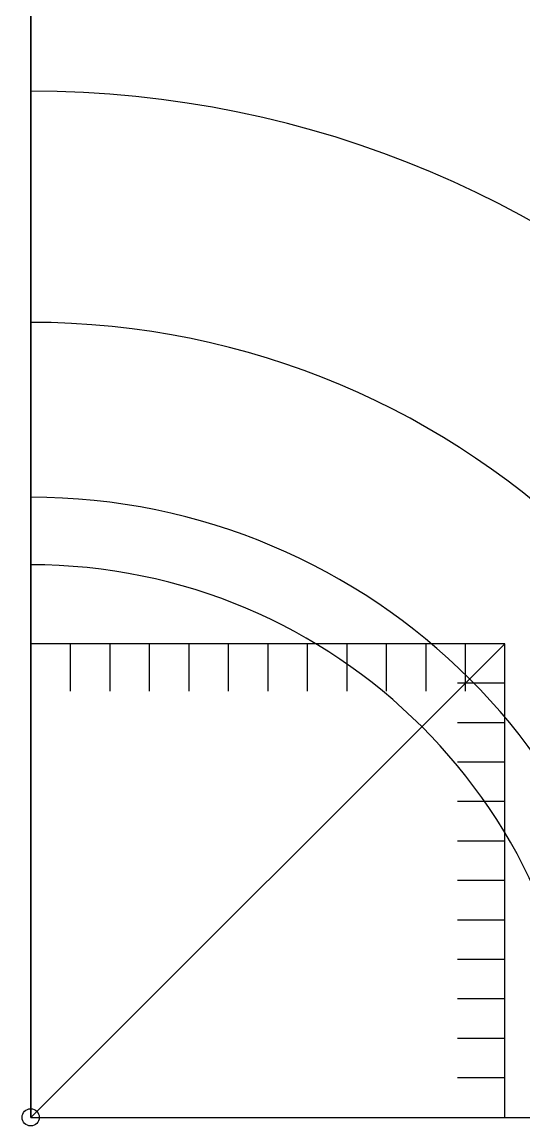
# Model space of a CAD drawing. Header units: millimetres. Extents: x -1 to 120, y -1 to 120.
# Drawn here: x -0.6 to 34.5, y -0.6 to 76.6 of the extents above; entities that cross this region are included whole.
import ezdxf

# ---------------------------------------------------------------- set-up
doc = ezdxf.new("R2010")
doc.units = ezdxf.units.MM
for name, color, linetype in [('CUT_INNER', 6, 'Continuous'), ('CUT_OUTER', 1, 'Continuous'), ('ENGRAVE', 7, 'Continuous'), ('ENGRAVE_FINE', 8, 'Continuous')]:
    doc.layers.add(name, color=color, linetype=linetype)

msp = doc.modelspace()

# ---------------------------------------------------------------- linework, layer by layer
at = {"layer": 'CUT_INNER'}
msp.add_circle((0, 0), 0.6, dxfattribs=at)
at = {"layer": 'CUT_OUTER'}
for points in [[(0, 120), (0, 120), (0, 0)], [(0, 0), (120, 0), (120, 0)]]:
    msp.add_lwpolyline(points, dxfattribs=at)
msp.add_arc((0, 0), 120, 0, 90, dxfattribs=at)
at = {"layer": 'ENGRAVE'}
for points in [[(0, 0), (0, 120)], [(2.76, 33.12), (2.76, 29.808)], [(5.52, 33.12), (5.52, 29.808)], [(8.28, 33.12), (8.28, 29.808)], [(11.04, 33.12), (11.04, 29.808)], [(13.8, 33.12), (13.8, 29.808)], [(16.56, 33.12), (16.56, 29.808)], [(19.32, 33.12), (19.32, 29.808)], [(22.08, 33.12), (22.08, 29.808)], [(24.84, 33.12), (24.84, 29.808)], [(27.6, 33.12), (27.6, 29.808)], [(30.36, 33.12), (30.36, 29.808)], [(33.12, 30.36), (29.808, 30.36)], [(33.12, 27.6), (29.808, 27.6)], [(33.12, 24.84), (29.808, 24.84)], [(33.12, 22.08), (29.808, 22.08)], [(33.12, 19.32), (29.808, 19.32)], [(33.12, 16.56), (29.808, 16.56)], [(33.12, 13.8), (29.808, 13.8)], [(33.12, 11.04), (29.808, 11.04)], [(33.12, 8.28), (29.808, 8.28)], [(33.12, 5.52), (29.808, 5.52)], [(33.12, 2.76), (29.808, 2.76)], [(0, 0), (120, 0)]]:
    msp.add_lwpolyline(points, dxfattribs=at)
msp.add_lwpolyline([(0, 0), (33.12, 0), (33.12, 33.12), (0, 33.12)], close=True, dxfattribs=at)
for radius in [116.16, 110.4, 104.88, 71.76, 38.64]:
    msp.add_arc((0, 0), radius, 0, 90, dxfattribs=at)
at = {"layer": 'ENGRAVE_FINE'}
msp.add_lwpolyline([(0, 0), (33.12, 33.12)], dxfattribs=at)
for radius in [100.1586, 87.9254, 55.5946, 43.3614]:
    msp.add_arc((0, 0), radius, 0, 90, dxfattribs=at)

doc.saveas('drawing.dxf')
